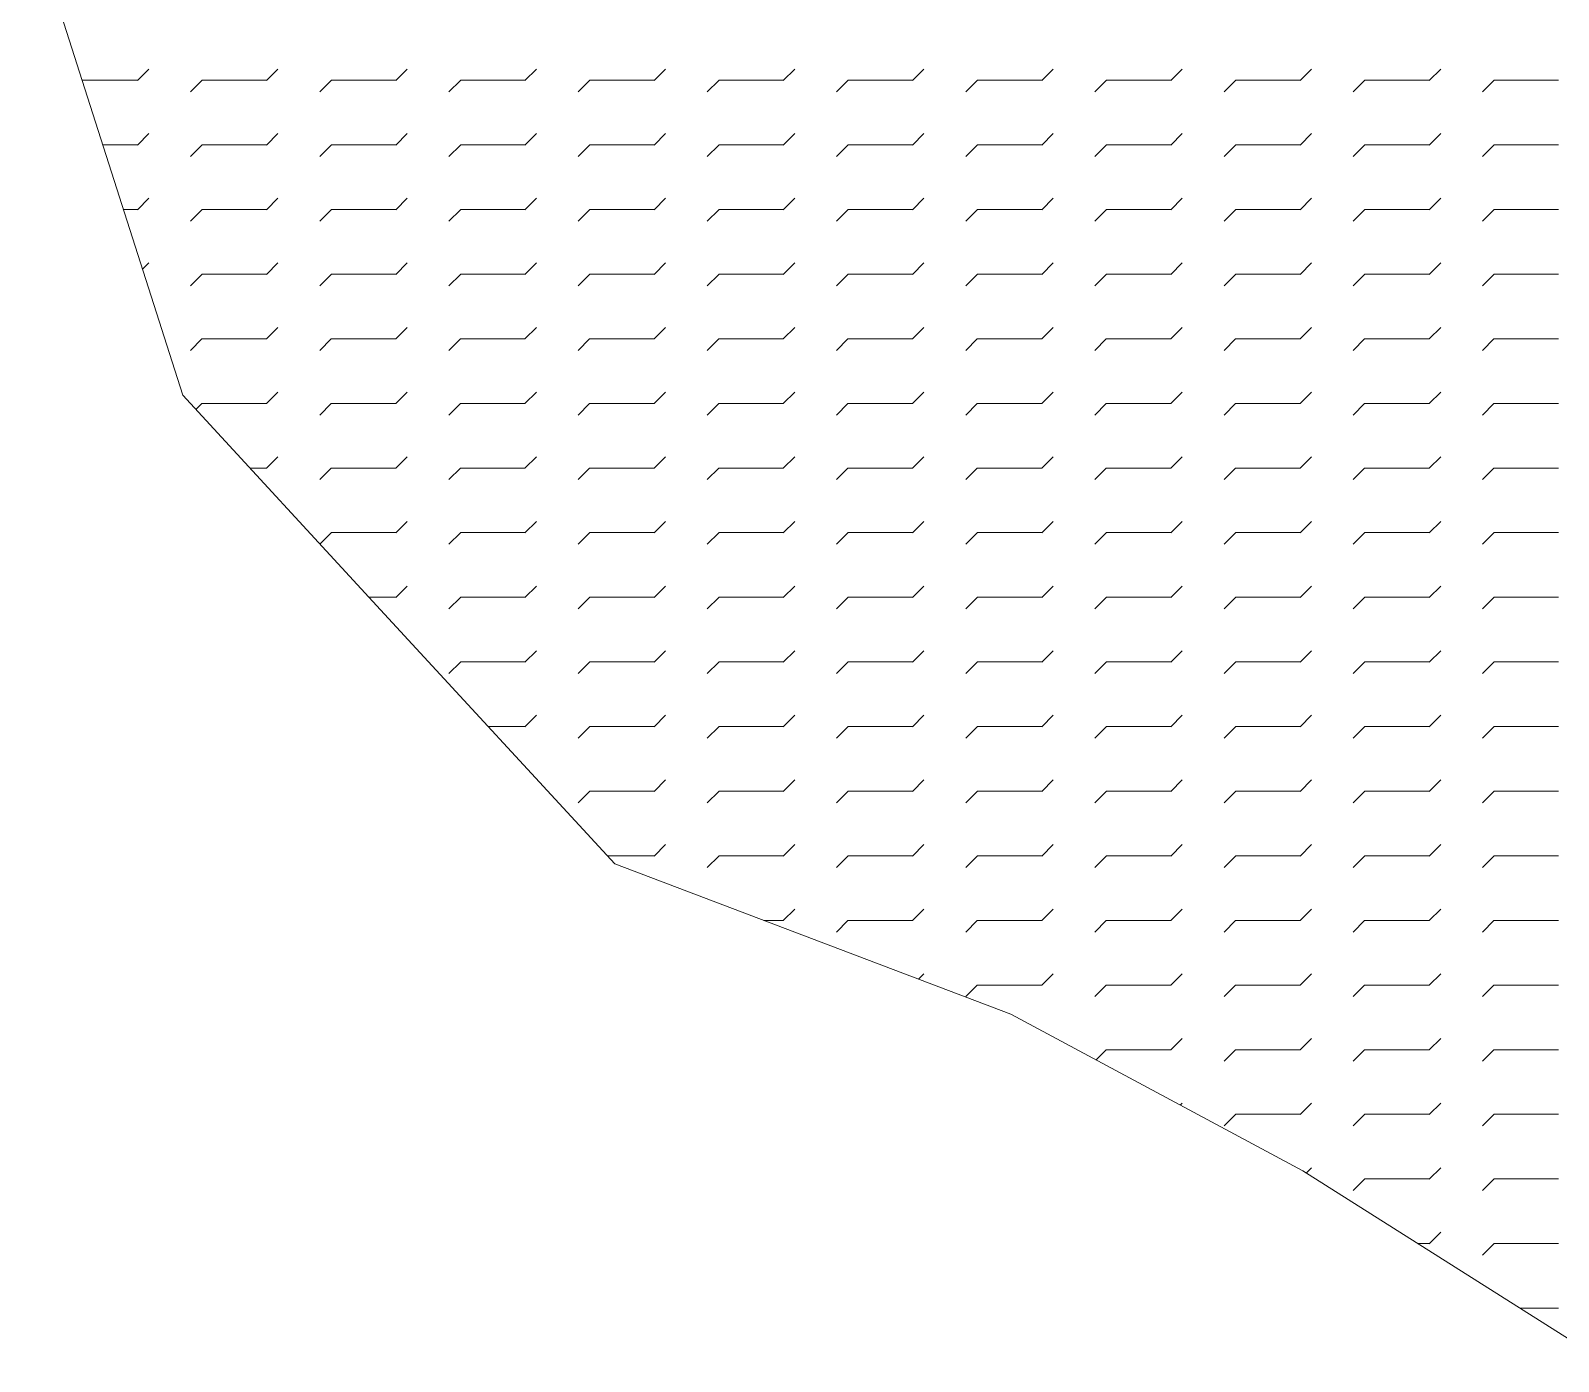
# Model space of a CAD drawing. Header units: millimetres. Extents: x 234136 to 237571, y 2625383 to 2628766.
# Drawn here: x 237496.79 to 237526.83, y 2628498.9 to 2628525.06 of the extents above; entities that cross this region are included whole.
import ezdxf

# ---------------------------------------------------------------- set-up
doc = ezdxf.new("R2010")
doc.units = ezdxf.units.MM
doc.layers.add('Pond', color=140, linetype='Continuous', lineweight=13)

msp = doc.modelspace()

# ---------------------------------------------------------------- linework, layer by layer
at = {"layer": 'Pond'}
for p, q in [((237499.782, 2628517.89), (237496.79, 2628527.24)), ((237498.89, 2628524.076), (237499.115, 2628524.301)), ((237501.43, 2628524.076), (237501.655, 2628524.301)), ((237503.97, 2628524.076), (237504.195, 2628524.301)), ((237506.51, 2628524.076), (237506.735, 2628524.301)), ((237509.05, 2628524.076), (237509.275, 2628524.301)), ((237511.59, 2628524.076), (237511.815, 2628524.301)), ((237514.13, 2628524.076), (237514.355, 2628524.301)), ((237516.67, 2628524.076), (237516.895, 2628524.301)), ((237519.21, 2628524.076), (237519.435, 2628524.301)), ((237521.75, 2628524.076), (237521.975, 2628524.301)), ((237524.29, 2628524.076), (237524.515, 2628524.301)), ((237497.801, 2628524.08), (237498.89, 2628524.08)), ((237499.936, 2628523.852), (237500.16, 2628524.076)), ((237500.16, 2628524.08), (237501.43, 2628524.08)), ((237502.476, 2628523.852), (237502.7, 2628524.076)), ((237502.7, 2628524.08), (237503.97, 2628524.08)), ((237505.016, 2628523.852), (237505.24, 2628524.076)), ((237505.24, 2628524.08), (237506.51, 2628524.08)), ((237507.556, 2628523.852), (237507.78, 2628524.076)), ((237507.78, 2628524.08), (237509.05, 2628524.08)), ((237510.096, 2628523.852), (237510.32, 2628524.076)), ((237510.32, 2628524.08), (237511.59, 2628524.08)), ((237512.636, 2628523.852), (237512.86, 2628524.076)), ((237512.86, 2628524.08), (237514.13, 2628524.08)), ((237515.176, 2628523.852), (237515.4, 2628524.076)), ((237515.4, 2628524.08), (237516.67, 2628524.08)), ((237517.716, 2628523.852), (237517.94, 2628524.076)), ((237517.94, 2628524.08), (237519.21, 2628524.08)), ((237520.256, 2628523.852), (237520.48, 2628524.076)), ((237520.48, 2628524.08), (237521.75, 2628524.08)), ((237522.796, 2628523.852), (237523.02, 2628524.076)), ((237523.02, 2628524.08), (237524.29, 2628524.08)), ((237525.336, 2628523.852), (237525.56, 2628524.076)), ((237525.56, 2628524.08), (237526.83, 2628524.08)), ((237498.207, 2628522.81), (237498.89, 2628522.81)), ((237498.89, 2628522.806), (237499.115, 2628523.031)), ((237499.936, 2628522.582), (237500.16, 2628522.806)), ((237500.16, 2628522.81), (237501.43, 2628522.81)), ((237501.43, 2628522.806), (237501.655, 2628523.031)), ((237502.476, 2628522.582), (237502.7, 2628522.806)), ((237502.7, 2628522.81), (237503.97, 2628522.81)), ((237503.97, 2628522.806), (237504.195, 2628523.031)), ((237505.016, 2628522.582), (237505.24, 2628522.806)), ((237505.24, 2628522.81), (237506.51, 2628522.81)), ((237506.51, 2628522.806), (237506.735, 2628523.031)), ((237507.556, 2628522.582), (237507.78, 2628522.806)), ((237507.78, 2628522.81), (237509.05, 2628522.81)), ((237509.05, 2628522.806), (237509.275, 2628523.031)), ((237510.096, 2628522.582), (237510.32, 2628522.806)), ((237510.32, 2628522.81), (237511.59, 2628522.81)), ((237511.59, 2628522.806), (237511.815, 2628523.031)), ((237512.636, 2628522.582), (237512.86, 2628522.806)), ((237512.86, 2628522.81), (237514.13, 2628522.81)), ((237514.13, 2628522.806), (237514.355, 2628523.031)), ((237515.176, 2628522.582), (237515.4, 2628522.806)), ((237515.4, 2628522.81), (237516.67, 2628522.81)), ((237516.67, 2628522.806), (237516.895, 2628523.031)), ((237517.716, 2628522.582), (237517.94, 2628522.806)), ((237517.94, 2628522.81), (237519.21, 2628522.81)), ((237519.21, 2628522.806), (237519.435, 2628523.031)), ((237520.256, 2628522.582), (237520.48, 2628522.806)), ((237520.48, 2628522.81), (237521.75, 2628522.81)), ((237521.75, 2628522.806), (237521.975, 2628523.031)), ((237522.796, 2628522.582), (237523.02, 2628522.806)), ((237523.02, 2628522.81), (237524.29, 2628522.81)), ((237524.29, 2628522.806), (237524.515, 2628523.031)), ((237525.336, 2628522.582), (237525.56, 2628522.806)), ((237525.56, 2628522.81), (237526.83, 2628522.81)), ((237498.89, 2628521.536), (237499.115, 2628521.761)), ((237501.43, 2628521.536), (237501.655, 2628521.761)), ((237503.97, 2628521.536), (237504.195, 2628521.761)), ((237506.51, 2628521.536), (237506.735, 2628521.761)), ((237509.05, 2628521.536), (237509.275, 2628521.761)), ((237511.59, 2628521.536), (237511.815, 2628521.761)), ((237514.13, 2628521.536), (237514.355, 2628521.761)), ((237516.67, 2628521.536), (237516.895, 2628521.761)), ((237519.21, 2628521.536), (237519.435, 2628521.761)), ((237521.75, 2628521.536), (237521.975, 2628521.761)), ((237524.29, 2628521.536), (237524.515, 2628521.761)), ((237498.614, 2628521.54), (237498.89, 2628521.54)), ((237499.936, 2628521.312), (237500.16, 2628521.536)), ((237500.16, 2628521.54), (237501.43, 2628521.54)), ((237502.476, 2628521.312), (237502.7, 2628521.536)), ((237502.7, 2628521.54), (237503.97, 2628521.54)), ((237505.016, 2628521.312), (237505.24, 2628521.536)), ((237505.24, 2628521.54), (237506.51, 2628521.54)), ((237507.556, 2628521.312), (237507.78, 2628521.536)), ((237507.78, 2628521.54), (237509.05, 2628521.54)), ((237510.096, 2628521.312), (237510.32, 2628521.536)), ((237510.32, 2628521.54), (237511.59, 2628521.54)), ((237512.636, 2628521.312), (237512.86, 2628521.536)), ((237512.86, 2628521.54), (237514.13, 2628521.54)), ((237515.176, 2628521.312), (237515.4, 2628521.536)), ((237515.4, 2628521.54), (237516.67, 2628521.54)), ((237517.716, 2628521.312), (237517.94, 2628521.536)), ((237517.94, 2628521.54), (237519.21, 2628521.54)), ((237520.256, 2628521.312), (237520.48, 2628521.536)), ((237520.48, 2628521.54), (237521.75, 2628521.54)), ((237522.796, 2628521.312), (237523.02, 2628521.536)), ((237523.02, 2628521.54), (237524.29, 2628521.54)), ((237525.336, 2628521.312), (237525.56, 2628521.536)), ((237525.56, 2628521.54), (237526.83, 2628521.54)), ((237498.99, 2628520.366), (237499.115, 2628520.491)), ((237501.43, 2628520.266), (237501.655, 2628520.491)), ((237503.97, 2628520.266), (237504.195, 2628520.491)), ((237506.51, 2628520.266), (237506.735, 2628520.491)), ((237509.05, 2628520.266), (237509.275, 2628520.491)), ((237511.59, 2628520.266), (237511.815, 2628520.491)), ((237514.13, 2628520.266), (237514.355, 2628520.491)), ((237516.67, 2628520.266), (237516.895, 2628520.491)), ((237519.21, 2628520.266), (237519.435, 2628520.491)), ((237521.75, 2628520.266), (237521.975, 2628520.491)), ((237524.29, 2628520.266), (237524.515, 2628520.491)), ((237499.936, 2628520.042), (237500.16, 2628520.266)), ((237500.16, 2628520.27), (237501.43, 2628520.27)), ((237502.476, 2628520.042), (237502.7, 2628520.266)), ((237502.7, 2628520.27), (237503.97, 2628520.27)), ((237505.016, 2628520.042), (237505.24, 2628520.266)), ((237505.24, 2628520.27), (237506.51, 2628520.27)), ((237507.556, 2628520.042), (237507.78, 2628520.266)), ((237507.78, 2628520.27), (237509.05, 2628520.27)), ((237510.096, 2628520.042), (237510.32, 2628520.266)), ((237510.32, 2628520.27), (237511.59, 2628520.27)), ((237512.636, 2628520.042), (237512.86, 2628520.266)), ((237512.86, 2628520.27), (237514.13, 2628520.27)), ((237515.176, 2628520.042), (237515.4, 2628520.266)), ((237515.4, 2628520.27), (237516.67, 2628520.27)), ((237517.716, 2628520.042), (237517.94, 2628520.266)), ((237517.94, 2628520.27), (237519.21, 2628520.27)), ((237520.256, 2628520.042), (237520.48, 2628520.266)), ((237520.48, 2628520.27), (237521.75, 2628520.27)), ((237522.796, 2628520.042), (237523.02, 2628520.266)), ((237523.02, 2628520.27), (237524.29, 2628520.27)), ((237525.336, 2628520.042), (237525.56, 2628520.266)), ((237525.56, 2628520.27), (237526.83, 2628520.27)), ((237501.43, 2628518.996), (237501.655, 2628519.221)), ((237503.97, 2628518.996), (237504.195, 2628519.221)), ((237506.51, 2628518.996), (237506.735, 2628519.221)), ((237509.05, 2628518.996), (237509.275, 2628519.221)), ((237511.59, 2628518.996), (237511.815, 2628519.221)), ((237514.13, 2628518.996), (237514.355, 2628519.221)), ((237516.67, 2628518.996), (237516.895, 2628519.221)), ((237519.21, 2628518.996), (237519.435, 2628519.221)), ((237521.75, 2628518.996), (237521.975, 2628519.221)), ((237524.29, 2628518.996), (237524.515, 2628519.221)), ((237499.936, 2628518.772), (237500.16, 2628518.996)), ((237500.16, 2628519), (237501.43, 2628519)), ((237502.476, 2628518.772), (237502.7, 2628518.996)), ((237502.7, 2628519), (237503.97, 2628519)), ((237505.016, 2628518.772), (237505.24, 2628518.996)), ((237505.24, 2628519), (237506.51, 2628519)), ((237507.556, 2628518.772), (237507.78, 2628518.996)), ((237507.78, 2628519), (237509.05, 2628519)), ((237510.096, 2628518.772), (237510.32, 2628518.996)), ((237510.32, 2628519), (237511.59, 2628519)), ((237512.636, 2628518.772), (237512.86, 2628518.996)), ((237512.86, 2628519), (237514.13, 2628519)), ((237515.176, 2628518.772), (237515.4, 2628518.996)), ((237515.4, 2628519), (237516.67, 2628519)), ((237517.716, 2628518.772), (237517.94, 2628518.996)), ((237517.94, 2628519), (237519.21, 2628519)), ((237520.256, 2628518.772), (237520.48, 2628518.996)), ((237520.48, 2628519), (237521.75, 2628519)), ((237522.796, 2628518.772), (237523.02, 2628518.996)), ((237523.02, 2628519), (237524.29, 2628519)), ((237525.336, 2628518.772), (237525.56, 2628518.996)), ((237525.56, 2628519), (237526.83, 2628519)), ((237503.671, 2628513.671), (237499.782, 2628517.89)), ((237500.042, 2628517.608), (237500.16, 2628517.726)), ((237500.16, 2628517.73), (237501.43, 2628517.73)), ((237501.43, 2628517.726), (237501.655, 2628517.951)), ((237502.476, 2628517.502), (237502.7, 2628517.726)), ((237502.7, 2628517.73), (237503.97, 2628517.73)), ((237503.97, 2628517.726), (237504.195, 2628517.951)), ((237505.016, 2628517.502), (237505.24, 2628517.726)), ((237505.24, 2628517.73), (237506.51, 2628517.73)), ((237506.51, 2628517.726), (237506.735, 2628517.951)), ((237507.556, 2628517.502), (237507.78, 2628517.726)), ((237507.78, 2628517.73), (237509.05, 2628517.73)), ((237509.05, 2628517.726), (237509.275, 2628517.951)), ((237510.096, 2628517.502), (237510.32, 2628517.726)), ((237510.32, 2628517.73), (237511.59, 2628517.73)), ((237511.59, 2628517.726), (237511.815, 2628517.951)), ((237512.636, 2628517.502), (237512.86, 2628517.726)), ((237512.86, 2628517.73), (237514.13, 2628517.73)), ((237514.13, 2628517.726), (237514.355, 2628517.951)), ((237515.176, 2628517.502), (237515.4, 2628517.726)), ((237515.4, 2628517.73), (237516.67, 2628517.73)), ((237516.67, 2628517.726), (237516.895, 2628517.951)), ((237517.716, 2628517.502), (237517.94, 2628517.726)), ((237517.94, 2628517.73), (237519.21, 2628517.73)), ((237519.21, 2628517.726), (237519.435, 2628517.951)), ((237520.256, 2628517.502), (237520.48, 2628517.726)), ((237520.48, 2628517.73), (237521.75, 2628517.73)), ((237521.75, 2628517.726), (237521.975, 2628517.951)), ((237522.796, 2628517.502), (237523.02, 2628517.726)), ((237523.02, 2628517.73), (237524.29, 2628517.73)), ((237524.29, 2628517.726), (237524.515, 2628517.951)), ((237525.336, 2628517.502), (237525.56, 2628517.726)), ((237525.56, 2628517.73), (237526.83, 2628517.73)), ((237501.43, 2628516.456), (237501.655, 2628516.681)), ((237503.97, 2628516.456), (237504.195, 2628516.681)), ((237506.51, 2628516.456), (237506.735, 2628516.681)), ((237509.05, 2628516.456), (237509.275, 2628516.681)), ((237511.59, 2628516.456), (237511.815, 2628516.681)), ((237514.13, 2628516.456), (237514.355, 2628516.681)), ((237516.67, 2628516.456), (237516.895, 2628516.681)), ((237519.21, 2628516.456), (237519.435, 2628516.681)), ((237521.75, 2628516.456), (237521.975, 2628516.681)), ((237524.29, 2628516.456), (237524.515, 2628516.681)), ((237501.1, 2628516.46), (237501.43, 2628516.46)), ((237502.476, 2628516.232), (237502.7, 2628516.456)), ((237502.7, 2628516.46), (237503.97, 2628516.46)), ((237505.016, 2628516.232), (237505.24, 2628516.456)), ((237505.24, 2628516.46), (237506.51, 2628516.46)), ((237507.556, 2628516.232), (237507.78, 2628516.456)), ((237507.78, 2628516.46), (237509.05, 2628516.46)), ((237510.096, 2628516.232), (237510.32, 2628516.456)), ((237510.32, 2628516.46), (237511.59, 2628516.46)), ((237512.636, 2628516.232), (237512.86, 2628516.456)), ((237512.86, 2628516.46), (237514.13, 2628516.46)), ((237515.176, 2628516.232), (237515.4, 2628516.456)), ((237515.4, 2628516.46), (237516.67, 2628516.46)), ((237517.716, 2628516.232), (237517.94, 2628516.456)), ((237517.94, 2628516.46), (237519.21, 2628516.46)), ((237520.256, 2628516.232), (237520.48, 2628516.456)), ((237520.48, 2628516.46), (237521.75, 2628516.46)), ((237522.796, 2628516.232), (237523.02, 2628516.456)), ((237523.02, 2628516.46), (237524.29, 2628516.46)), ((237525.336, 2628516.232), (237525.56, 2628516.456)), ((237525.56, 2628516.46), (237526.83, 2628516.46)), ((237503.97, 2628515.186), (237504.195, 2628515.411)), ((237506.51, 2628515.186), (237506.735, 2628515.411)), ((237509.05, 2628515.186), (237509.275, 2628515.411)), ((237511.59, 2628515.186), (237511.815, 2628515.411)), ((237514.13, 2628515.186), (237514.355, 2628515.411)), ((237516.67, 2628515.186), (237516.895, 2628515.411)), ((237519.21, 2628515.186), (237519.435, 2628515.411)), ((237521.75, 2628515.186), (237521.975, 2628515.411)), ((237524.29, 2628515.186), (237524.515, 2628515.411)), ((237502.478, 2628514.964), (237502.7, 2628515.186)), ((237502.7, 2628515.19), (237503.97, 2628515.19)), ((237505.016, 2628514.962), (237505.24, 2628515.186)), ((237505.24, 2628515.19), (237506.51, 2628515.19)), ((237507.556, 2628514.962), (237507.78, 2628515.186)), ((237507.78, 2628515.19), (237509.05, 2628515.19)), ((237510.096, 2628514.962), (237510.32, 2628515.186)), ((237510.32, 2628515.19), (237511.59, 2628515.19)), ((237512.636, 2628514.962), (237512.86, 2628515.186)), ((237512.86, 2628515.19), (237514.13, 2628515.19)), ((237515.176, 2628514.962), (237515.4, 2628515.186)), ((237515.4, 2628515.19), (237516.67, 2628515.19)), ((237517.716, 2628514.962), (237517.94, 2628515.186)), ((237517.94, 2628515.19), (237519.21, 2628515.19)), ((237520.256, 2628514.962), (237520.48, 2628515.186)), ((237520.48, 2628515.19), (237521.75, 2628515.19)), ((237522.796, 2628514.962), (237523.02, 2628515.186)), ((237523.02, 2628515.19), (237524.29, 2628515.19)), ((237525.336, 2628514.962), (237525.56, 2628515.186)), ((237525.56, 2628515.19), (237526.83, 2628515.19)), ((237503.97, 2628513.916), (237504.195, 2628514.141)), ((237506.51, 2628513.916), (237506.735, 2628514.141)), ((237509.05, 2628513.916), (237509.275, 2628514.141)), ((237511.59, 2628513.916), (237511.815, 2628514.141)), ((237514.13, 2628513.916), (237514.355, 2628514.141)), ((237516.67, 2628513.916), (237516.895, 2628514.141)), ((237519.21, 2628513.916), (237519.435, 2628514.141)), ((237521.75, 2628513.916), (237521.975, 2628514.141)), ((237524.29, 2628513.916), (237524.515, 2628514.141)), ((237503.441, 2628513.92), (237503.97, 2628513.92)), ((237505.016, 2628513.692), (237505.24, 2628513.916)), ((237505.24, 2628513.92), (237506.51, 2628513.92)), ((237507.556, 2628513.692), (237507.78, 2628513.916)), ((237507.78, 2628513.92), (237509.05, 2628513.92)), ((237510.096, 2628513.692), (237510.32, 2628513.916)), ((237510.32, 2628513.92), (237511.59, 2628513.92)), ((237512.636, 2628513.692), (237512.86, 2628513.916)), ((237512.86, 2628513.92), (237514.13, 2628513.92)), ((237515.176, 2628513.692), (237515.4, 2628513.916)), ((237515.4, 2628513.92), (237516.67, 2628513.92)), ((237517.716, 2628513.692), (237517.94, 2628513.916)), ((237517.94, 2628513.92), (237519.21, 2628513.92)), ((237520.256, 2628513.692), (237520.48, 2628513.916)), ((237520.48, 2628513.92), (237521.75, 2628513.92)), ((237522.796, 2628513.692), (237523.02, 2628513.916)), ((237523.02, 2628513.92), (237524.29, 2628513.92)), ((237525.336, 2628513.692), (237525.56, 2628513.916)), ((237525.56, 2628513.92), (237526.83, 2628513.92)), ((237508.276, 2628508.679), (237503.671, 2628513.671)), ((237505.016, 2628512.422), (237505.24, 2628512.646)), ((237505.24, 2628512.65), (237506.51, 2628512.65)), ((237506.51, 2628512.646), (237506.735, 2628512.871)), ((237507.556, 2628512.422), (237507.78, 2628512.646)), ((237507.78, 2628512.65), (237509.05, 2628512.65)), ((237509.05, 2628512.646), (237509.275, 2628512.871)), ((237510.096, 2628512.422), (237510.32, 2628512.646)), ((237510.32, 2628512.65), (237511.59, 2628512.65)), ((237511.59, 2628512.646), (237511.815, 2628512.871)), ((237512.636, 2628512.422), (237512.86, 2628512.646)), ((237512.86, 2628512.65), (237514.13, 2628512.65)), ((237514.13, 2628512.646), (237514.355, 2628512.871)), ((237515.176, 2628512.422), (237515.4, 2628512.646)), ((237515.4, 2628512.65), (237516.67, 2628512.65)), ((237516.67, 2628512.646), (237516.895, 2628512.871)), ((237517.716, 2628512.422), (237517.94, 2628512.646)), ((237517.94, 2628512.65), (237519.21, 2628512.65)), ((237519.21, 2628512.646), (237519.435, 2628512.871)), ((237520.256, 2628512.422), (237520.48, 2628512.646)), ((237520.48, 2628512.65), (237521.75, 2628512.65)), ((237521.75, 2628512.646), (237521.975, 2628512.871)), ((237522.796, 2628512.422), (237523.02, 2628512.646)), ((237523.02, 2628512.65), (237524.29, 2628512.65)), ((237524.29, 2628512.646), (237524.515, 2628512.871)), ((237525.336, 2628512.422), (237525.56, 2628512.646)), ((237525.56, 2628512.65), (237526.83, 2628512.65)), ((237505.784, 2628511.38), (237506.51, 2628511.38)), ((237506.51, 2628511.376), (237506.735, 2628511.601)), ((237507.78, 2628511.38), (237509.05, 2628511.38)), ((237509.05, 2628511.376), (237509.275, 2628511.601)), ((237510.32, 2628511.38), (237511.59, 2628511.38)), ((237511.59, 2628511.376), (237511.815, 2628511.601)), ((237512.86, 2628511.38), (237514.13, 2628511.38)), ((237514.13, 2628511.376), (237514.355, 2628511.601)), ((237515.4, 2628511.38), (237516.67, 2628511.38)), ((237516.67, 2628511.376), (237516.895, 2628511.601)), ((237517.94, 2628511.38), (237519.21, 2628511.38)), ((237519.21, 2628511.376), (237519.435, 2628511.601)), ((237520.48, 2628511.38), (237521.75, 2628511.38)), ((237521.75, 2628511.376), (237521.975, 2628511.601)), ((237523.02, 2628511.38), (237524.29, 2628511.38)), ((237524.29, 2628511.376), (237524.515, 2628511.601)), ((237525.56, 2628511.38), (237526.83, 2628511.38)), ((237507.556, 2628511.152), (237507.78, 2628511.376)), ((237510.096, 2628511.152), (237510.32, 2628511.376)), ((237512.636, 2628511.152), (237512.86, 2628511.376)), ((237515.176, 2628511.152), (237515.4, 2628511.376)), ((237517.716, 2628511.152), (237517.94, 2628511.376)), ((237520.256, 2628511.152), (237520.48, 2628511.376)), ((237522.796, 2628511.152), (237523.02, 2628511.376)), ((237525.336, 2628511.152), (237525.56, 2628511.376)), ((237509.05, 2628510.106), (237509.275, 2628510.331)), ((237511.59, 2628510.106), (237511.815, 2628510.331)), ((237514.13, 2628510.106), (237514.355, 2628510.331)), ((237516.67, 2628510.106), (237516.895, 2628510.331)), ((237519.21, 2628510.106), (237519.435, 2628510.331)), ((237521.75, 2628510.106), (237521.975, 2628510.331)), ((237524.29, 2628510.106), (237524.515, 2628510.331)), ((237507.556, 2628509.882), (237507.78, 2628510.106)), ((237507.78, 2628510.11), (237509.05, 2628510.11)), ((237510.096, 2628509.882), (237510.32, 2628510.106)), ((237510.32, 2628510.11), (237511.59, 2628510.11)), ((237512.636, 2628509.882), (237512.86, 2628510.106)), ((237512.86, 2628510.11), (237514.13, 2628510.11)), ((237515.176, 2628509.882), (237515.4, 2628510.106)), ((237515.4, 2628510.11), (237516.67, 2628510.11)), ((237517.716, 2628509.882), (237517.94, 2628510.106)), ((237517.94, 2628510.11), (237519.21, 2628510.11)), ((237520.256, 2628509.882), (237520.48, 2628510.106)), ((237520.48, 2628510.11), (237521.75, 2628510.11)), ((237522.796, 2628509.882), (237523.02, 2628510.106)), ((237523.02, 2628510.11), (237524.29, 2628510.11)), ((237525.336, 2628509.882), (237525.56, 2628510.106)), ((237525.56, 2628510.11), (237526.83, 2628510.11)), ((237509.05, 2628508.836), (237509.275, 2628509.061)), ((237511.59, 2628508.836), (237511.815, 2628509.061)), ((237514.13, 2628508.836), (237514.355, 2628509.061)), ((237516.67, 2628508.836), (237516.895, 2628509.061)), ((237519.21, 2628508.836), (237519.435, 2628509.061)), ((237521.75, 2628508.836), (237521.975, 2628509.061)), ((237524.29, 2628508.836), (237524.515, 2628509.061)), ((237508.128, 2628508.84), (237509.05, 2628508.84)), ((237516.064, 2628505.73), (237508.276, 2628508.679)), ((237510.096, 2628508.612), (237510.32, 2628508.836)), ((237510.32, 2628508.84), (237511.59, 2628508.84)), ((237512.636, 2628508.612), (237512.86, 2628508.836)), ((237512.86, 2628508.84), (237514.13, 2628508.84)), ((237515.176, 2628508.612), (237515.4, 2628508.836)), ((237515.4, 2628508.84), (237516.67, 2628508.84)), ((237517.716, 2628508.612), (237517.94, 2628508.836)), ((237517.94, 2628508.84), (237519.21, 2628508.84)), ((237520.256, 2628508.612), (237520.48, 2628508.836)), ((237520.48, 2628508.84), (237521.75, 2628508.84)), ((237522.796, 2628508.612), (237523.02, 2628508.836)), ((237523.02, 2628508.84), (237524.29, 2628508.84)), ((237525.336, 2628508.612), (237525.56, 2628508.836)), ((237525.56, 2628508.84), (237526.83, 2628508.84)), ((237511.59, 2628507.566), (237511.815, 2628507.791)), ((237514.13, 2628507.566), (237514.355, 2628507.791)), ((237516.67, 2628507.566), (237516.895, 2628507.791)), ((237519.21, 2628507.566), (237519.435, 2628507.791)), ((237521.75, 2628507.566), (237521.975, 2628507.791)), ((237524.29, 2628507.566), (237524.515, 2628507.791)), ((237511.205, 2628507.57), (237511.59, 2628507.57)), ((237512.636, 2628507.342), (237512.86, 2628507.566)), ((237512.86, 2628507.57), (237514.13, 2628507.57)), ((237515.176, 2628507.342), (237515.4, 2628507.566)), ((237515.4, 2628507.57), (237516.67, 2628507.57)), ((237517.716, 2628507.342), (237517.94, 2628507.566)), ((237517.94, 2628507.57), (237519.21, 2628507.57)), ((237520.256, 2628507.342), (237520.48, 2628507.566)), ((237520.48, 2628507.57), (237521.75, 2628507.57)), ((237522.796, 2628507.342), (237523.02, 2628507.566)), ((237523.02, 2628507.57), (237524.29, 2628507.57)), ((237525.336, 2628507.342), (237525.56, 2628507.566)), ((237525.56, 2628507.57), (237526.83, 2628507.57)), ((237514.251, 2628506.417), (237514.355, 2628506.521)), ((237515.176, 2628506.072), (237515.4, 2628506.296)), ((237515.4, 2628506.3), (237516.67, 2628506.3)), ((237516.67, 2628506.296), (237516.895, 2628506.521)), ((237517.716, 2628506.072), (237517.94, 2628506.296)), ((237517.94, 2628506.3), (237519.21, 2628506.3)), ((237519.21, 2628506.296), (237519.435, 2628506.521)), ((237520.256, 2628506.072), (237520.48, 2628506.296)), ((237520.48, 2628506.3), (237521.75, 2628506.3)), ((237521.75, 2628506.296), (237521.975, 2628506.521)), ((237522.796, 2628506.072), (237523.02, 2628506.296)), ((237523.02, 2628506.3), (237524.29, 2628506.3)), ((237524.29, 2628506.296), (237524.515, 2628506.521)), ((237525.336, 2628506.072), (237525.56, 2628506.296)), ((237525.56, 2628506.3), (237526.83, 2628506.3)), ((237521.803, 2628502.649), (237516.064, 2628505.73)), ((237519.21, 2628505.026), (237519.435, 2628505.251)), ((237521.75, 2628505.026), (237521.975, 2628505.251)), ((237524.29, 2628505.026), (237524.515, 2628505.251)), ((237517.743, 2628504.829), (237517.94, 2628505.026)), ((237517.94, 2628505.03), (237519.21, 2628505.03)), ((237520.256, 2628504.802), (237520.48, 2628505.026)), ((237520.48, 2628505.03), (237521.75, 2628505.03)), ((237522.796, 2628504.802), (237523.02, 2628505.026)), ((237523.02, 2628505.03), (237524.29, 2628505.03)), ((237525.336, 2628504.802), (237525.56, 2628505.026)), ((237525.56, 2628505.03), (237526.83, 2628505.03)), ((237519.395, 2628503.941), (237519.435, 2628503.981)), ((237521.75, 2628503.756), (237521.975, 2628503.981)), ((237524.29, 2628503.756), (237524.515, 2628503.981)), ((237520.256, 2628503.532), (237520.48, 2628503.756)), ((237520.48, 2628503.76), (237521.75, 2628503.76)), ((237522.796, 2628503.532), (237523.02, 2628503.756)), ((237523.02, 2628503.76), (237524.29, 2628503.76)), ((237525.336, 2628503.532), (237525.56, 2628503.756)), ((237525.56, 2628503.76), (237526.83, 2628503.76)), ((237521.87, 2628502.606), (237521.975, 2628502.711)), ((237524.29, 2628502.486), (237524.515, 2628502.711)), ((237527.732, 2628498.904), (237521.803, 2628502.649)), ((237522.796, 2628502.262), (237523.02, 2628502.486)), ((237523.02, 2628502.49), (237524.29, 2628502.49)), ((237525.336, 2628502.262), (237525.56, 2628502.486)), ((237525.56, 2628502.49), (237526.83, 2628502.49)), ((237524.065, 2628501.22), (237524.29, 2628501.22)), ((237524.29, 2628501.216), (237524.515, 2628501.441)), ((237525.336, 2628500.992), (237525.56, 2628501.216)), ((237525.56, 2628501.22), (237526.83, 2628501.22)), ((237526.075, 2628499.95), (237526.83, 2628499.95))]:
    msp.add_line(p, q, dxfattribs=at)

doc.saveas('drawing.dxf')
